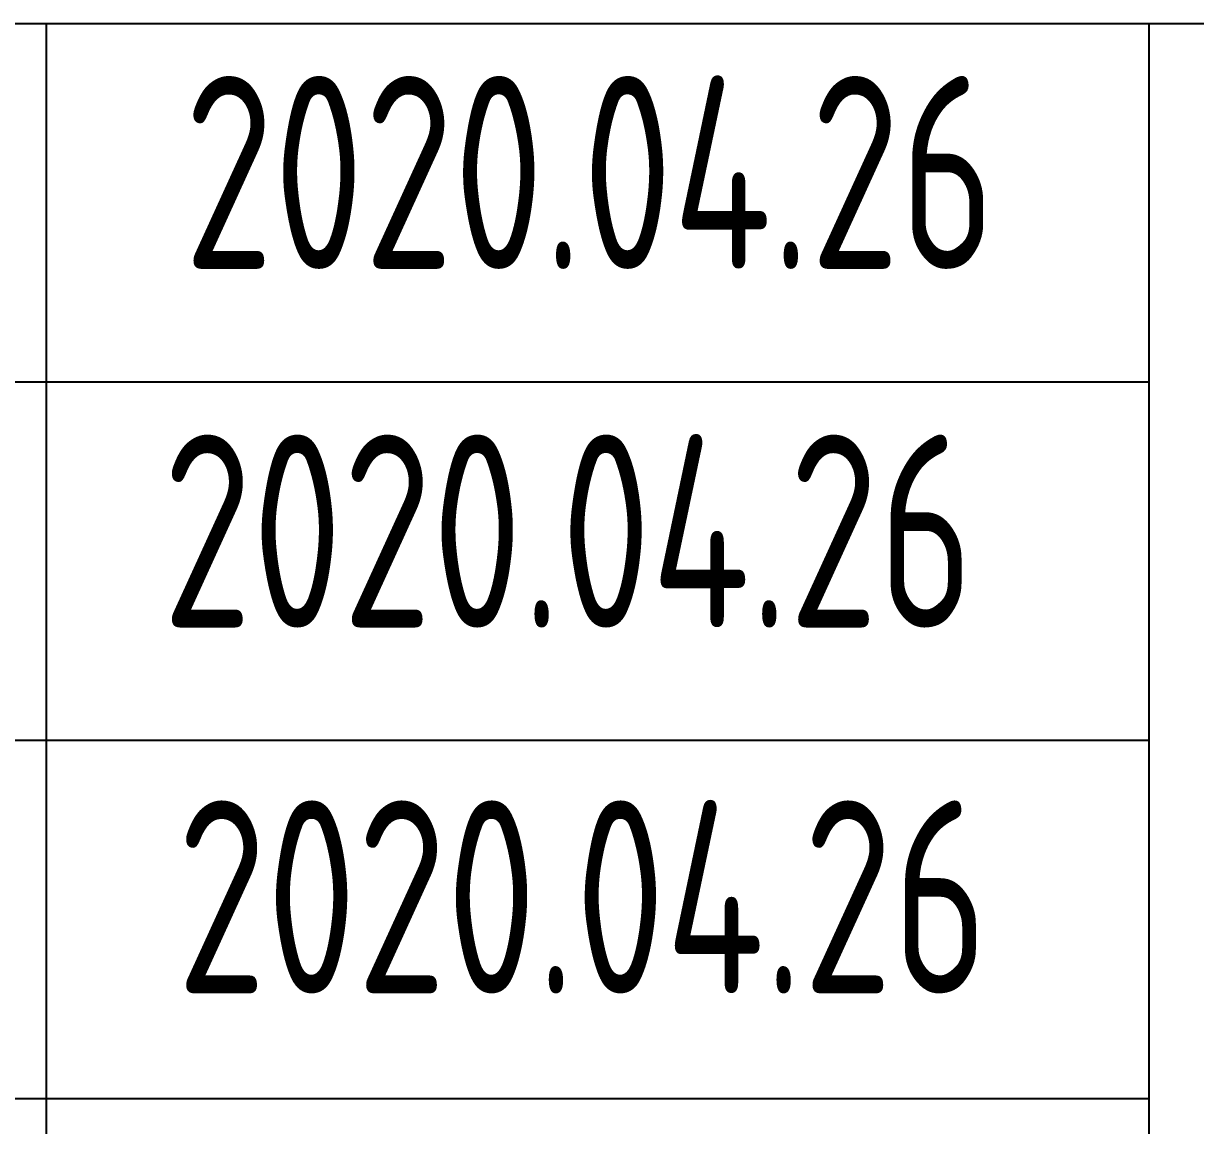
# Model space of a CAD drawing. Extents: x 4532298 to 10139194, y -639876 to -207028.
# Drawn here: x 4556168 to 4558295, y -267448 to -265448 of the extents above; entities that cross this region are included whole.
import ezdxf
from ezdxf.enums import TextEntityAlignment as Align

# ---------------------------------------------------------------- set-up
doc = ezdxf.new("R2010")
doc.units = 0
doc.header["$LTSCALE"] = 1000
doc.header["$MEASUREMENT"] = 0
doc.linetypes.add('2', pattern=[18.5, 12, -3, 0.5, -3])
doc.layers.get('0').update_dxf_attribs({"linetype": 'CONTINUOUS'})
doc.styles.add('sceie', font='sceie.shx', dxfattribs={"width": 0.7, "bigfont": 'sceic.shx'})

# ---------------------------------------------------------------- blocks, each defined once
blk = doc.blocks.new('qm')
at = {"style": 'sceie', "width": 0.8}
for p in [(-941169.6, -984626.3), (-941208.7, -985276.9), (-941182.6, -985940.5), (-941143.6, -986591.1), (-941130.5, -987189.7)]:
    blk.add_attdef('2020.04.26', text='', height=350, dxfattribs=at).set_placement(p, align=Align.MIDDLE)

msp = doc.modelspace()

# ---------------------------------------------------------------- linework, layer by layer
for p, q in [((4552710.2, -265448.2), (4563710.2, -265448.2)), ((4556210.2, -268698.2), (4556210.2, -265448.2)), ((4556210.2, -268698.2), (4556210.2, -265448.2)), ((4558210.2, -268698.2), (4558210.2, -265448.2)), ((4558210.2, -268698.2), (4558210.2, -265448.2)), ((4552710.2, -266098.2), (4558210.2, -266098.2)), ((4552710.2, -266748.2), (4558210.2, -266748.2)), ((4552710.2, -267398.2), (4558210.2, -267398.2))]:
    msp.add_line(p, q)

# ---------------------------------------------------------------- block references
at = {"color": 4, "linetype": '2'}
ref = msp.add_blockref('qm', (5498365, 718908.4), dxfattribs=at)
ref.add_attrib('2020.04.26', '2020.04.26', dxfattribs={"height": 350, "style": 'sceie', "width": 0.8}).set_placement((4557182.3, -267032.2), align=Align.MIDDLE)
ref.add_attrib('2020.04.26', '2020.04.26', dxfattribs={"height": 350, "style": 'sceie', "width": 0.8}).set_placement((4557156.3, -266368.5), align=Align.MIDDLE)
ref.add_attrib('2020.04.26', '2020.04.26', dxfattribs={"height": 350, "style": 'sceie', "width": 0.8}).set_placement((4557195.4, -265717.9), align=Align.MIDDLE)

doc.saveas('drawing.dxf')
